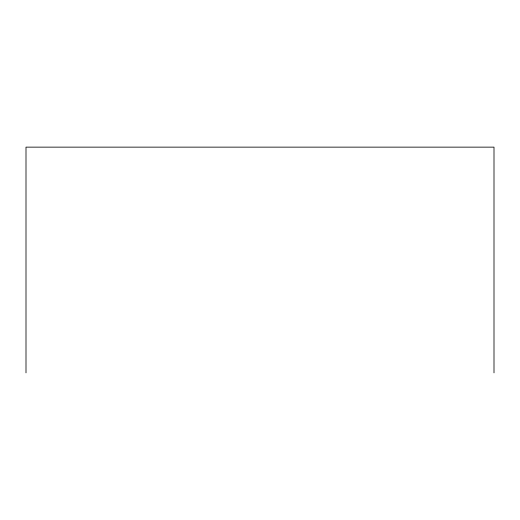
<?xml version="1.0" encoding="UTF-8"?>
<svg xmlns="http://www.w3.org/2000/svg" width="520" height="520" viewBox="0 0 520 520"><rect width="100%" height="100%" fill="white"/><g stroke="black" fill="none" stroke-linecap="round" stroke-linejoin="round"><path stroke-width="0.78" d="M494 372.86L494 147.141L26 147.141L26 372.86"/></g></svg>
